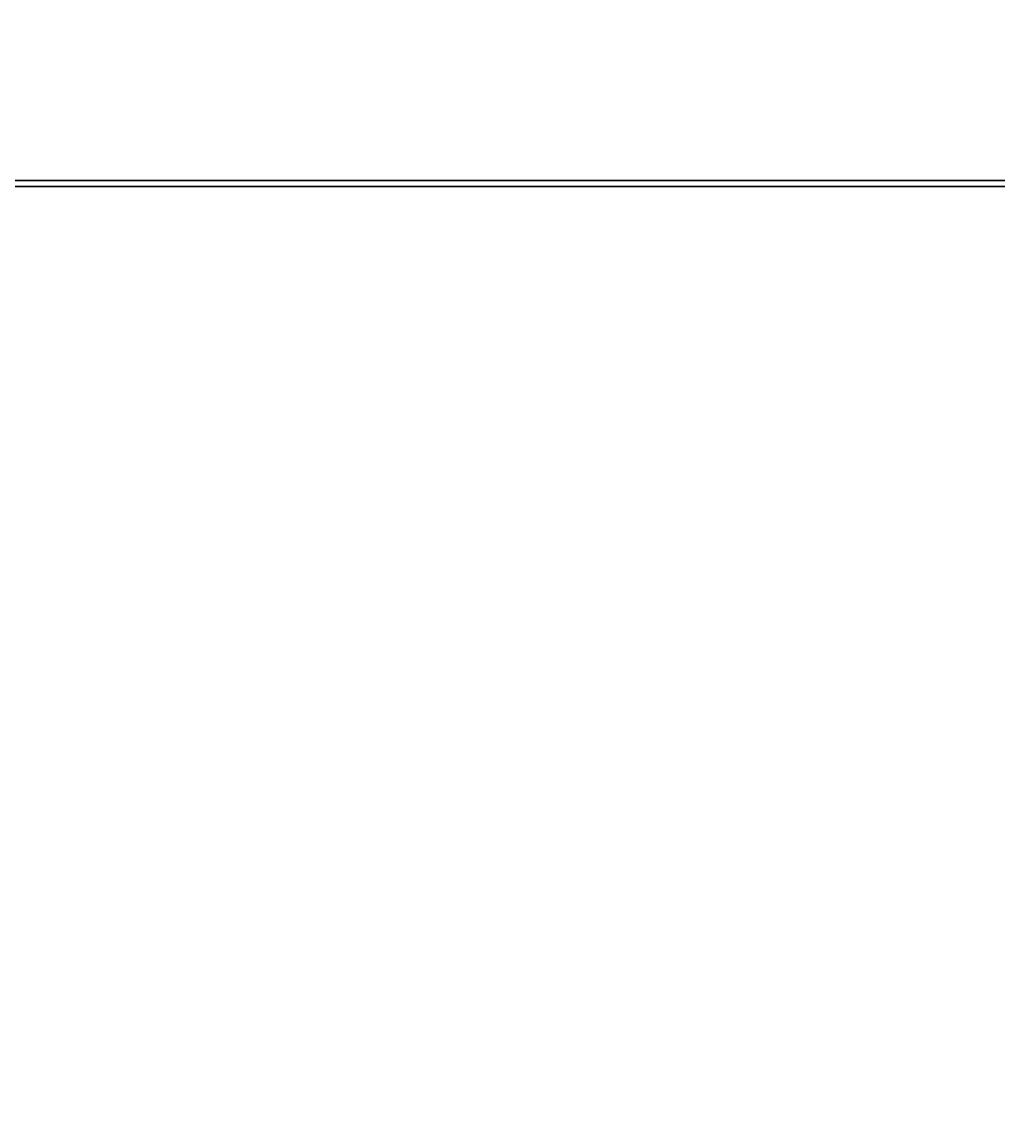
# Model space of a CAD drawing. Extents: x -80 to 2901, y -3352 to 80.
# Drawn here: x 2323.5 to 2406, y -1243.7 to -1152.6 of the extents above; entities that cross this region are included whole.
import ezdxf

# ---------------------------------------------------------------- set-up
doc = ezdxf.new("R2010")
doc.units = 0

# ---------------------------------------------------------------- blocks, each defined once
blk = doc.blocks.new('cocina Juan v2.despensa 1p.Suelo1', base_point=(0, 18))
at = {"layer": 'Blanco', "color": 0}
for points in [[(0, 18), (0, 580), (186, 580), (186, 18)], [(0, 18, 18), (0, 580, 18), (186, 580, 18), (186, 18, 18)]]:
    blk.add_3dface(points, dxfattribs=at)
blk = doc.blocks.new('cocina Juan v2.despensa 1p.Suelo')
at = {"layer": 'Blanco'}
blk.add_blockref('cocina Juan v2.despensa 1p.Suelo1', (0, 18), dxfattribs=at)
blk = doc.blocks.new('cocina Juan v2.despensa 1p.Techo1', base_point=(168, 18, 1800))
at = {"layer": 'Blanco', "color": 0}
for points in [[(168, 18, 1800), (168, 580, 1800), (18, 580, 1800), (18, 18, 1800)], [(168, 18, 1782), (168, 580, 1782), (18, 580, 1782), (18, 18, 1782)], [(18, 580, 1782), (18, 18, 1782), (18, 18, 1800), (18, 580, 1800)]]:
    blk.add_3dface(points, dxfattribs=at)
blk = doc.blocks.new('cocina Juan v2.despensa 1p.Techo')
at = {"layer": 'Blanco'}
blk.add_blockref('cocina Juan v2.despensa 1p.Techo1', (168, 18, 1800), dxfattribs=at)
blk = doc.blocks.new('cocina Juan v2.despensa 1p.Lateral Izquierdo1', base_point=(0, 18, 1800))
at = {"layer": 'blanco', "color": 0}
blk.add_3dface([(18, 18, 1800), (18, 580, 1800), (0, 580, 1800), (0, 18, 1800)], dxfattribs=at)
at = {"layer": 'Blanco', "color": 0}
for points in [[(18, 580, 18), (18, 18, 18), (0, 18, 18), (0, 580, 18)], [(18, 18, 1800), (18, 580, 1800), (18, 580, 18), (18, 18, 18)]]:
    blk.add_3dface(points, dxfattribs=at)
blk = doc.blocks.new('cocina Juan v2.despensa 1p.Lateral Izquierdo')
at = {"layer": 'Blanco'}
blk.add_blockref('cocina Juan v2.despensa 1p.Lateral Izquierdo1', (0, 18, 1800), dxfattribs=at)
blk = doc.blocks.new('cocina Juan v2.despensa 1p.Estante movil [6]1', base_point=(18.5, 580, 1514.571))
at = {"layer": 'Blanco', "color": 0}
for points in [[(18.5, 580, 1514.571), (18.5, 23, 1514.571), (167.5, 23, 1514.571), (167.5, 580, 1514.571)], [(18.5, 580, 1532.571), (18.5, 23, 1532.571), (167.5, 23, 1532.571), (167.5, 580, 1532.571)], [(18.5, 580, 1514.571), (18.5, 580, 1532.571), (18.5, 23, 1532.571), (18.5, 23, 1514.571)]]:
    blk.add_3dface(points, dxfattribs=at)
blk = doc.blocks.new('cocina Juan v2.despensa 1p.Estante movil [6]')
at = {"layer": 'Blanco'}
blk.add_blockref('cocina Juan v2.despensa 1p.Estante movil [6]1', (18.5, 580, 1514.571), dxfattribs=at)
blk = doc.blocks.new('cocina Juan v2.despensa 1p')
at = {"layer": 'cocina Juan v2.despensa 1p.Estante movil [6]'}
blk.add_blockref('cocina Juan v2.despensa 1p.Estante movil [6]', (0, 0), dxfattribs=at)
at = {"layer": 'cocina Juan v2.despensa 1p.Lateral Izquierdo'}
blk.add_blockref('cocina Juan v2.despensa 1p.Lateral Izquierdo', (0, 0), dxfattribs=at)
at = {"layer": 'cocina Juan v2.despensa 1p.Suelo'}
blk.add_blockref('cocina Juan v2.despensa 1p.Suelo', (0, 0), dxfattribs=at)
at = {"layer": 'cocina Juan v2.despensa 1p.Techo'}
blk.add_blockref('cocina Juan v2.despensa 1p.Techo', (0, 0), dxfattribs=at)
blk = doc.blocks.new('cocina Juan v2.alacena 1p torre.Suelo1', base_point=(18, 18))
at = {"layer": 'Blanco', "color": 0}
for points in [[(18, 18), (18, 575), (168, 575), (168, 18)], [(18, 18, 18), (18, 575, 18), (168, 575, 18), (168, 18, 18)], [(18, 18, 18), (18, 575, 18), (18, 575), (18, 18)]]:
    blk.add_3dface(points, dxfattribs=at)
blk = doc.blocks.new('cocina Juan v2.alacena 1p torre.Suelo')
at = {"layer": 'Blanco'}
blk.add_blockref('cocina Juan v2.alacena 1p torre.Suelo1', (18, 18), dxfattribs=at)
blk = doc.blocks.new('cocina Juan v2.alacena 1p torre.Techo1', base_point=(168, 18, 686))
at = {"layer": 'Blanco', "color": 0}
for points in [[(168, 18, 686), (168, 575, 686), (18, 575, 686), (18, 18, 686)], [(168, 18, 668), (168, 575, 668), (18, 575, 668), (18, 18, 668)], [(18, 575, 668), (18, 18, 668), (18, 18, 686), (18, 575, 686)]]:
    blk.add_3dface(points, dxfattribs=at)
blk = doc.blocks.new('cocina Juan v2.alacena 1p torre.Techo')
at = {"layer": 'Blanco'}
blk.add_blockref('cocina Juan v2.alacena 1p torre.Techo1', (168, 18, 686), dxfattribs=at)
blk = doc.blocks.new('cocina Juan v2.alacena 1p torre.Lateral Izquierdo1', base_point=(0, 18, 686))
at = {"layer": 'blanco', "color": 0}
for points in [[(18, 18, 686), (18, 575, 686), (0, 575, 686), (0, 18, 686)], [(18, 575), (18, 18), (0, 18), (0, 575)]]:
    blk.add_3dface(points, dxfattribs=at)
at = {"layer": 'Blanco', "color": 0}
blk.add_3dface([(18, 18, 686), (18, 575, 686), (18, 575), (18, 18)], dxfattribs=at)
blk = doc.blocks.new('cocina Juan v2.alacena 1p torre.Lateral Izquierdo')
at = {"layer": 'Blanco'}
blk.add_blockref('cocina Juan v2.alacena 1p torre.Lateral Izquierdo1', (0, 18, 686), dxfattribs=at)
blk = doc.blocks.new('cocina Juan v2.alacena 1p torre.Mobile Shelf [2]1', base_point=(18.5, 577, 334))
at = {"layer": 'Blanco', "color": 0}
for points in [[(18.5, 577, 334), (18.5, 23, 334), (167.5, 23, 334), (167.5, 577, 334)], [(18.5, 577, 352), (18.5, 23, 352), (167.5, 23, 352), (167.5, 577, 352)], [(18.5, 577, 334), (18.5, 577, 352), (18.5, 23, 352), (18.5, 23, 334)]]:
    blk.add_3dface(points, dxfattribs=at)
blk = doc.blocks.new('cocina Juan v2.alacena 1p torre.Mobile Shelf [2]')
at = {"layer": 'Blanco'}
blk.add_blockref('cocina Juan v2.alacena 1p torre.Mobile Shelf [2]1', (18.5, 577, 334), dxfattribs=at)
blk = doc.blocks.new('cocina Juan v2.alacena 1p torre')
at = {"layer": 'cocina Juan v2.alacena 1p torre.Lateral Izquierdo'}
blk.add_blockref('cocina Juan v2.alacena 1p torre.Lateral Izquierdo', (0, 0), dxfattribs=at)
at = {"layer": 'cocina Juan v2.alacena 1p torre.Mobile Shelf [2]'}
blk.add_blockref('cocina Juan v2.alacena 1p torre.Mobile Shelf [2]', (0, 0), dxfattribs=at)
at = {"layer": 'cocina Juan v2.alacena 1p torre.Suelo'}
blk.add_blockref('cocina Juan v2.alacena 1p torre.Suelo', (0, 0), dxfattribs=at)
at = {"layer": 'cocina Juan v2.alacena 1p torre.Techo'}
blk.add_blockref('cocina Juan v2.alacena 1p torre.Techo', (0, 0), dxfattribs=at)

msp = doc.modelspace()

# ---------------------------------------------------------------- block references
at = {"rotation": -90}
for name, p in [('cocina Juan v2.despensa 1p', (2241, -1148, 100)), ('cocina Juan v2.alacena 1p torre', (2241, -1148, 1900))]:
    msp.add_blockref(name, p, dxfattribs=at)

doc.saveas('drawing.dxf')
